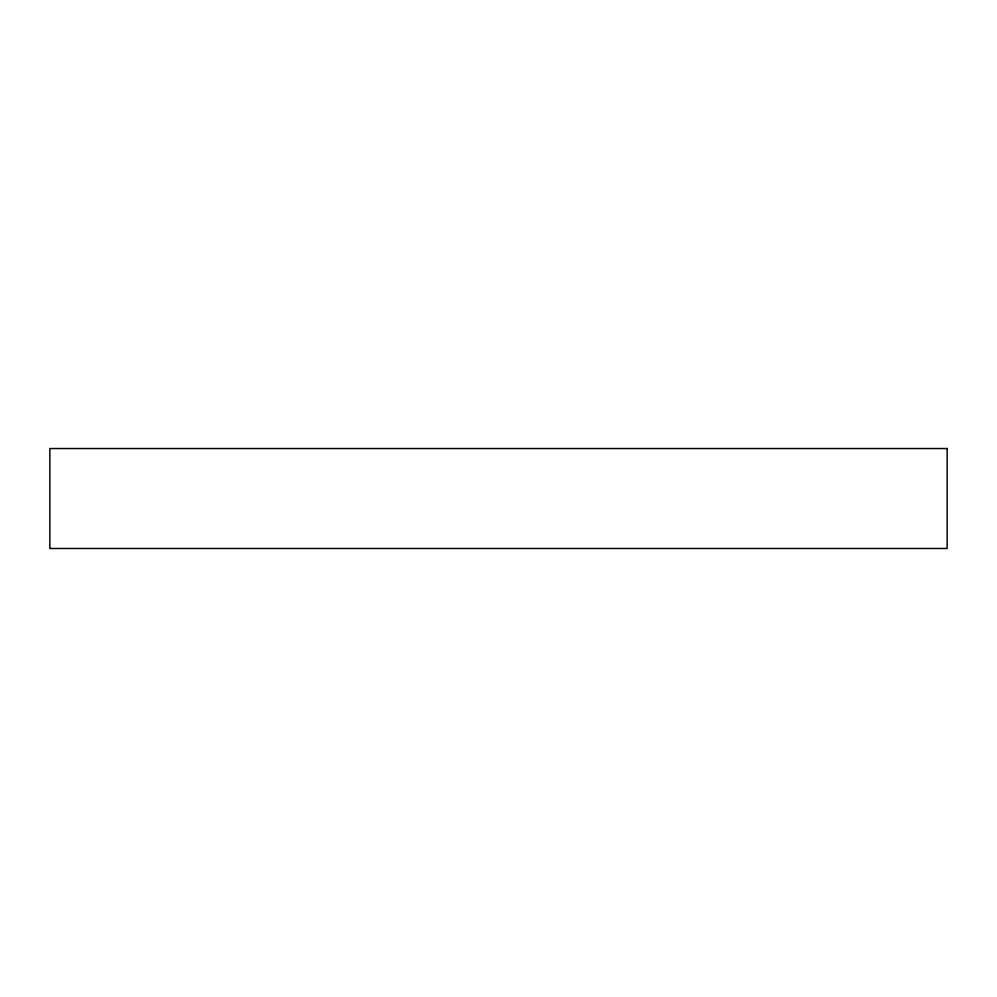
<?xml version="1.0" encoding="UTF-8"?>
<svg xmlns="http://www.w3.org/2000/svg" width="997" height="997" viewBox="0 0 997 997"><rect width="100%" height="100%" fill="white"/><g stroke="black" fill="none" stroke-linecap="round" stroke-linejoin="round"><path stroke-width="1.5" d="M947.15 448.525L49.85 448.525L49.85 548.475L947.15 548.475L947.15 448.525"/></g></svg>
